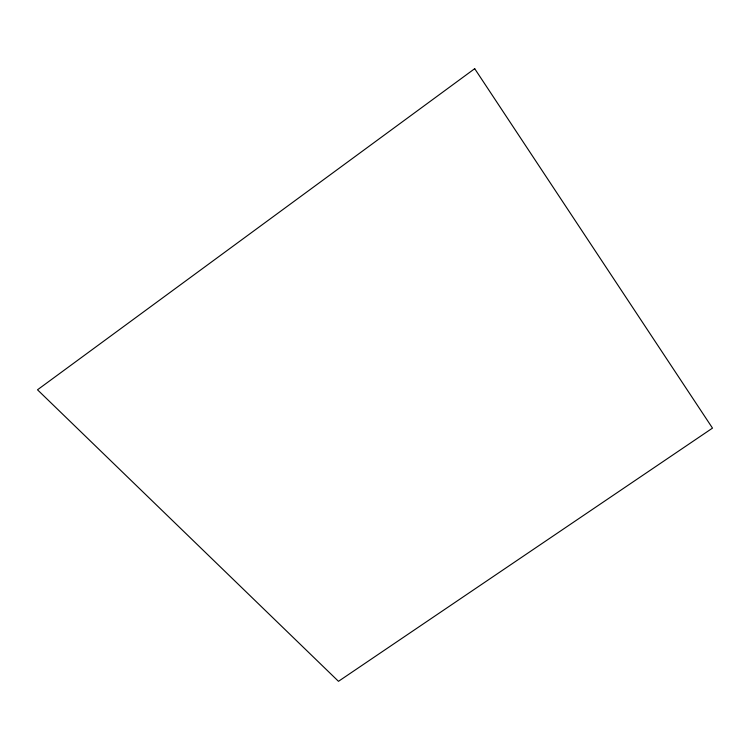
<?xml version="1.0" encoding="UTF-8"?>
<svg xmlns="http://www.w3.org/2000/svg" width="750" height="750" viewBox="0 0 750 750"><rect width="100%" height="100%" fill="white"/><g stroke="black" fill="none" stroke-linecap="round" stroke-linejoin="round"><path stroke-width="1.12" d="M474.703 68.681L37.5 389.794L338.484 681.319L712.5 428.119L474.703 68.681"/></g></svg>
